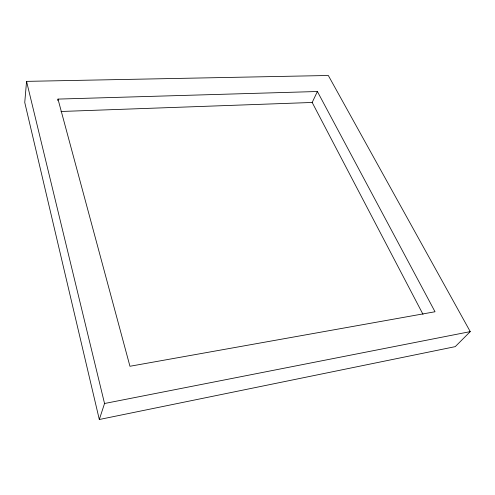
<?xml version="1.0" encoding="UTF-8"?>
<svg xmlns="http://www.w3.org/2000/svg" width="495" height="495" viewBox="0 0 495 495"><rect width="100%" height="100%" fill="white"/><g stroke="black" fill="none" stroke-linecap="round" stroke-linejoin="round"><path stroke-width="0.74" d="M26.557 81.366L24.75 102.465L99.309 419.506L455.239 346.642L470.25 331.625L328.315 75.494L26.557 81.366L104.544 403.505L99.309 419.506M57.791 100.572L57.983 99.093L317.394 91.507L435.025 311.757L129.95 366.263L57.983 99.093M423.008 314.356L312.184 102.465L317.394 91.507M104.544 403.505L470.25 331.625M60.99 111.486L312.184 102.465"/></g></svg>
